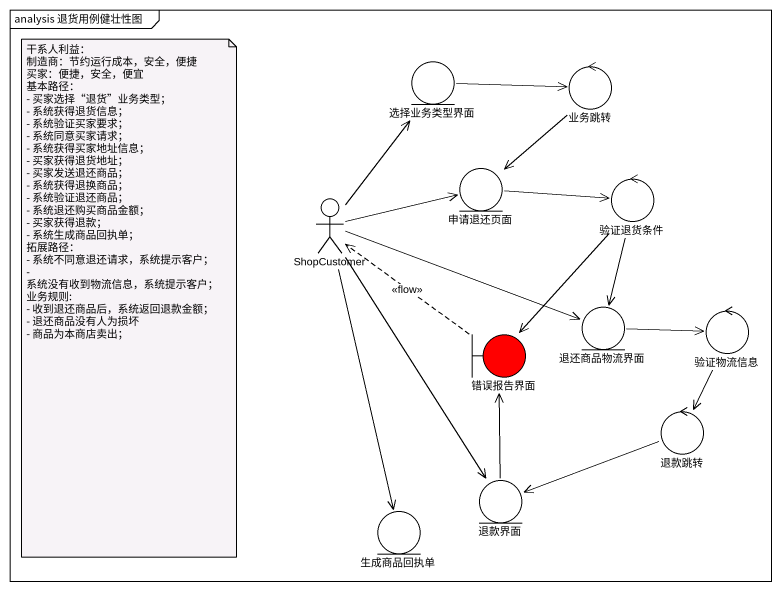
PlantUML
@startuml
mainframe analysis 退货用例健壮性图
entity 选择业务类型界面
control 业务跳转
entity 申请退还页面
control 验证退货条件
actor ShopCustomer
entity 退还商品物流界面
control 验证物流信息
boundary 错误报告界面 #FF0000
control 退款跳转
entity 退款界面
entity 生成商品回执单
选择业务类型界面 -right-> 业务跳转
业务跳转 --> 申请退还页面
申请退还页面 -right-> 验证退货条件
验证退货条件 --> 退还商品物流界面
验证退货条件 --> 错误报告界面
ShopCustomer -up-> 选择业务类型界面
ShopCustomer -right-> 申请退还页面
ShopCustomer -right-> 退还商品物流界面
ShopCustomer --> 退款界面
ShopCustomer --> 生成商品回执单
退还商品物流界面 -right-> 验证物流信息
验证物流信息 --> 退款跳转
错误报告界面 .up.> ShopCustomer : <<flow>>
退款跳转 -left-> 退款界面
退款界面 -up-> 错误报告界面
note as N1
  干系人利益：
  制造商：节约运行成本，安全，便捷
  买家：便捷，安全，便宜
  基本路径：
  - 买家选择“退货”业务类型；
  - 系统获得退货信息；
  - 系统验证买家要求；
  - 系统同意买家请求；
  - 系统获得买家地址信息；
  - 买家获得退货地址；
  - 买家发送退还商品；
  - 系统获得退换商品；
  - 系统验证退还商品；
  - 系统退还购买商品金额；
  - 买家获得退款；
  - 系统生成商品回执单；
  拓展路径：
  - 系统不同意退还请求，系统提示客户；
  - 系统没有收到物流信息，系统提示客户；
  业务规则:
  - 收到退还商品后，系统返回退款金额；
  - 退还商品没有人为损坏
  - 商品为本商店卖出；
end note
@enduml
